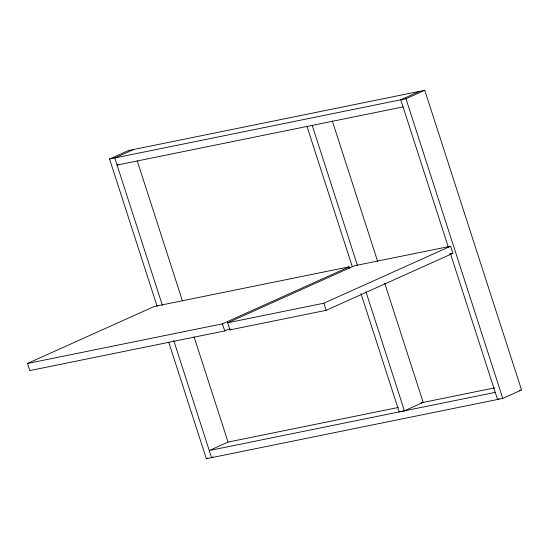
<?xml version="1.0" encoding="UTF-8"?>
<svg xmlns="http://www.w3.org/2000/svg" width="549" height="549" viewBox="0 0 549 549"><rect width="100%" height="100%" fill="white"/><g stroke="black" fill="none" stroke-linecap="round" stroke-linejoin="round"><path stroke-width="0.82" d="M157.165 306.424L109.553 159.025L128.336 150.577L424.754 90.29L521.55 389.975L502.767 398.423L206.349 458.71L168.735 342.253M133.558 149.513L114.775 157.961L162.387 305.361M118.577 164.391L117.074 165.071L403.048 106.911M419.532 91.354L400.749 99.801L448.361 247.201M109.553 159.025L405.972 98.738L424.754 90.29M229.441 328.83L224.747 330.937L29.749 370.596L27.45 363.493L154.159 306.5L349.157 266.841L349.672 268.42M27.45 363.493L222.455 323.835L349.157 266.841M227.677 322.771L354.38 265.785L450.578 246.22L452.87 253.329L326.168 310.315L229.969 329.88L227.677 322.771L323.869 303.206L450.578 246.22M229.969 329.88L231.534 329.174M206.349 458.71L207.851 458.031M213.074 456.967L211.571 457.646L173.697 340.38M360.988 293.619L399.185 411.88L404.407 410.824L423.19 402.376L384.732 283.291M499.048 398.814L497.545 399.487L450.461 253.713M449.528 254.009L452.87 253.329M398.3 407.468L228.055 442.089L209.279 450.537L495.253 392.377M420.946 402.863L494.745 387.855M519.313 390.435L520.802 390.133M405.972 98.738L502.767 398.423M332.303 120.979L377.616 261.269M312.203 125.35L357.516 265.641M365.95 291.739L404.407 410.824M306.98 126.414L352.293 266.704M323.869 303.206L326.168 310.315M222.455 323.835L224.747 330.937M137.243 160.912L182.481 300.982M194.058 336.818L227.986 441.87"/></g></svg>
